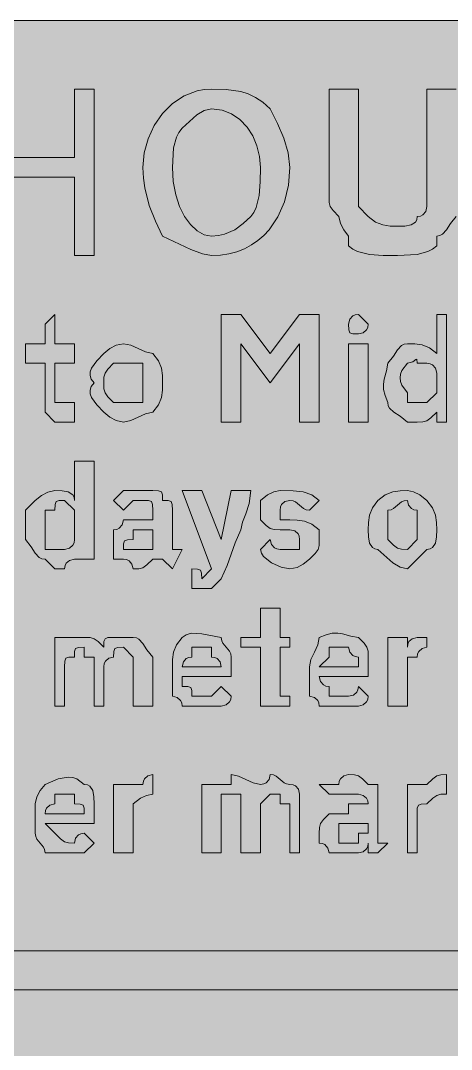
# Model space of a CAD drawing. Header units: metres. Extents: x 10 to 558, y 11 to 260.
# Drawn here: x 201.2 to 253.9, y 133.6 to 259.7 of the extents above; entities that cross this region are included whole.
import ezdxf

# ---------------------------------------------------------------- set-up
doc = ezdxf.new("R2010")
doc.units = ezdxf.units.M
for name, color, linetype, true_color in [('FILL_BLUE_0000FF', 7, 'Continuous', 0x0000ff), ('FILL_WHITE_FFFFFF', 7, 'Continuous', 0xffffff), ('STROKE_WHITE_FFFFFF', 7, 'Continuous', 0xffffff)]:
    doc.layers.add(name, color=color, linetype=linetype, true_color=true_color)

msp = doc.modelspace()

# ---------------------------------------------------------------- hatches: boundary and pattern name
at = {"layer": 'FILL_BLUE_0000FF', "true_color": 0x0000ff}
h = msp.add_hatch(color=7, dxfattribs=at)
h.dxf.hatch_style = 1
h.paths.add_polyline_path([(551.8, 259.63), (552.54, 259.47), (553.8, 258.93), (554.83, 258.16), (555.75, 257.28), (556.54, 256.78), (557.14, 256.19), (557.56, 255.55), (557.85, 254.88), (558.11, 253.57), (558.15, 252.48), (558.15, 18.48), (558.15, 16.08), (555.75, 13.68), (554.83, 12.8), (553.8, 12.03), (552.54, 11.49), (551.8, 11.33), (550.95, 11.28), (16.95, 11.28), (16.05, 11.3), (15.15, 11.43), (14.25, 11.79), (13.35, 12.48), (12.6, 12.63), (11.83, 12.99), (10.95, 13.68), (10.55, 14.18), (10.26, 14.77), (9.9, 16.08), (9.75, 18.48), (9.75, 252.48), (9.75, 254.88), (9.94, 255.76), (10.35, 256.53), (10.95, 257.28), (11.83, 257.99), (12.6, 258.48), (13.14, 258.97), (13.3, 259.28), (13.35, 259.68), (16.95, 259.68), (550.95, 259.68), (551.8, 259.63)])
at = {"layer": 'FILL_WHITE_FFFFFF', "true_color": 0xffffff}
h = msp.add_hatch(color=7, dxfattribs=at)
h.dxf.hatch_style = 1
h.paths.add_polyline_path([(207.75, 240.48), (198.15, 240.48), (198.15, 230.88), (194.55, 230.88), (194.55, 251.28), (198.15, 251.28), (198.15, 242.88), (207.75, 242.88), (207.75, 251.28), (210.15, 251.28), (210.15, 230.88), (207.75, 230.88), (207.75, 240.48)])
h = msp.add_hatch(color=7, dxfattribs=at)
h.dxf.hatch_style = 1
h.paths.add_polyline_path([(228.15, 250.98), (229.05, 250.69), (229.95, 250.27), (230.85, 249.67), (231.75, 248.88), (232.63, 247.08), (233.4, 245.28), (233.94, 243.48), (234.15, 241.68), (233.98, 239.49), (233.49, 237.46), (232.69, 235.63), (231.6, 234.03), (230.95, 233.33), (230.22, 232.72), (229.44, 232.18), (228.58, 231.72), (227.66, 231.36), (226.69, 231.1), (225.65, 230.94), (224.55, 230.88), (223.44, 231.09), (222, 231.63), (218.55, 233.28), (217.67, 235.1), (216.9, 237.03), (216.36, 239.19), (216.2, 240.38), (216.15, 241.68), (216.31, 243.47), (216.79, 245.2), (217.54, 246.83), (218.55, 248.28), (219.78, 249.51), (221.21, 250.45), (222.81, 251.06), (223.66, 251.22), (224.55, 251.28), (226.35, 251.24), (228.15, 250.98)])
h.paths.add_polyline_path([(222.75, 248.13), (220.95, 246.48), (220.55, 245.98), (220.26, 245.39), (219.9, 244.08), (219.75, 241.68), (219.86, 239.94), (220.16, 238.34), (220.64, 236.91), (221.25, 235.68), (221.98, 234.67), (222.79, 233.92), (223.65, 233.44), (224.55, 233.28), (225.4, 233.33), (226.14, 233.49), (227.4, 234.03), (228.43, 234.8), (229.35, 235.68), (229.75, 236.18), (230.04, 236.79), (230.4, 238.23), (230.53, 239.9), (230.55, 241.68), (230.44, 243.02), (230.12, 244.32), (229.6, 245.54), (228.9, 246.63), (228.03, 247.55), (227.01, 248.26), (225.84, 248.72), (224.55, 248.88), (223.65, 248.67), (222.75, 248.13)], flags=16)
h = msp.add_hatch(color=7, dxfattribs=at)
h.dxf.hatch_style = 1
h.paths.add_polyline_path([(242.55, 238.08), (242.55, 236.88), (243.75, 235.68), (244.65, 234.99), (245.55, 234.63), (246.45, 234.5), (247.35, 234.48), (248.23, 234.5), (249, 234.63), (249.54, 234.99), (249.7, 235.28), (249.75, 235.68), (250.15, 235.73), (250.44, 235.87), (250.8, 236.28), (250.95, 236.88), (250.95, 238.08), (250.95, 251.28), (254.55, 251.28), (254.55, 238.08), (254.55, 235.68), (253.84, 234.8), (253.35, 234.03), (252.86, 233.49), (252.55, 233.33), (252.15, 233.28), (252.15, 232.08), (251.65, 231.68), (251.06, 231.39), (249.75, 231.03), (247.35, 230.88), (245.57, 230.9), (243.9, 231.03), (242.46, 231.39), (241.85, 231.68), (241.35, 232.08), (241.35, 233.28), (240.75, 234.03), (240.34, 234.8), (240.15, 235.68), (239.46, 236.39), (239.1, 236.88), (238.97, 237.37), (238.95, 238.08), (238.95, 251.28), (242.55, 251.28), (242.55, 238.08)])
h = msp.add_hatch(color=7, dxfattribs=at)
h.dxf.hatch_style = 1
h.paths.add_polyline_path([(206.55, 212.88), (207.75, 212.88), (207.75, 210.48), (205.35, 210.48), (204.15, 211.68), (204.15, 212.88), (204.15, 217.68), (201.75, 217.68), (201.75, 220.08), (204.15, 220.08), (204.15, 222.48), (205.35, 223.68), (205.35, 220.08), (207.75, 220.08), (207.75, 217.68), (205.35, 217.68), (205.35, 212.88), (206.55, 212.88)])
h = msp.add_hatch(color=7, dxfattribs=at)
h.dxf.hatch_style = 1
h.paths.add_polyline_path([(225.75, 223.68), (228.15, 223.68), (231.75, 218.88), (235.35, 223.68), (237.75, 223.68), (237.75, 210.48), (235.35, 210.48), (235.35, 220.08), (231.75, 215.28), (228.15, 220.08), (228.15, 210.48), (225.75, 210.48), (225.75, 223.68)])
h = msp.add_hatch(color=7, dxfattribs=at)
h.dxf.hatch_style = 1
h.paths.add_polyline_path([(243.7, 222.08), (243.56, 221.79), (243.15, 221.43), (242.55, 221.28), (241.86, 221.3), (241.5, 221.43), (241.37, 221.79), (241.35, 222.48), (241.5, 223.08), (241.86, 223.49), (242.15, 223.63), (242.55, 223.68), (243.75, 222.48), (243.7, 222.08)])
h = msp.add_hatch(color=7, dxfattribs=at)
h.dxf.hatch_style = 1
h.paths.add_polyline_path([(250.95, 210.63), (250.46, 210.5), (249.75, 210.48), (248.55, 210.48), (247.67, 211.19), (246.9, 211.68), (246.36, 212.17), (246.2, 212.48), (246.15, 212.88), (245.81, 213.73), (245.64, 214.47), (245.62, 215.14), (245.7, 215.73), (245.98, 216.76), (246.15, 217.68), (246.86, 218.56), (247.35, 219.33), (247.84, 219.87), (248.15, 220.03), (248.55, 220.08), (249.45, 220.06), (250.35, 219.93), (251.25, 219.57), (252.15, 218.88), (252.15, 223.68), (253.35, 223.68), (253.35, 210.48), (252.15, 210.48), (252.15, 211.68), (251.44, 210.99), (250.95, 210.63)])
h.paths.add_polyline_path([(252.15, 216.48), (252, 217.08), (251.64, 217.49), (251.35, 217.63), (250.95, 217.68), (249.75, 217.68), (249.73, 218.19), (249.6, 218.13), (249.24, 217.85), (248.55, 217.68), (247.87, 216.78), (247.71, 216.33), (247.65, 215.88), (247.71, 215.43), (247.87, 214.98), (248.55, 214.08), (248.55, 212.88), (249.75, 212.88), (250.95, 212.88), (252.15, 214.08), (252.15, 216.48)], flags=16)
h = msp.add_hatch(color=7, dxfattribs=at)
h.dxf.hatch_style = 1
h.paths.add_polyline_path([(209.66, 216.18), (209.69, 216.63), (209.85, 217.08), (210.49, 217.98), (211.35, 218.88), (212.1, 219.48), (212.87, 219.89), (213.75, 220.08), (214.65, 219.89), (215.55, 219.48), (216.45, 219.07), (217.35, 218.88), (218.04, 217.98), (218.4, 217.08), (218.53, 216.18), (218.55, 215.28), (218.53, 214.38), (218.4, 213.48), (218.04, 212.58), (217.35, 211.68), (216.45, 211.49), (215.55, 211.08), (214.65, 210.67), (213.75, 210.48), (212.87, 210.67), (212.1, 211.08), (211.35, 211.68), (210.49, 212.58), (209.85, 213.48), (209.69, 213.93), (209.66, 214.38), (209.81, 214.83), (210.15, 215.28), (209.81, 215.73), (209.66, 216.18)])
h.paths.add_polyline_path([(211.86, 216.97), (211.5, 216.48), (211.37, 215.99), (211.35, 215.28), (211.37, 214.57), (211.5, 214.08), (211.86, 213.59), (212.55, 212.88), (213.75, 212.88), (216.15, 212.88), (216.15, 215.28), (216.15, 217.68), (213.75, 217.68), (212.55, 217.68), (211.86, 216.97)], flags=16)
h = msp.add_hatch(color=7, dxfattribs=at)
h.dxf.hatch_style = 1
h.paths.add_polyline_path([(241.35, 210.48), (241.35, 220.08), (243.75, 220.08), (243.75, 210.48), (241.35, 210.48)])
h = msp.add_hatch(color=7, dxfattribs=at)
h.dxf.hatch_style = 1
h.paths.add_polyline_path([(206.74, 193.17), (206.6, 192.88), (206.55, 192.48), (205.35, 192.48), (204.15, 193.68), (203.75, 193.73), (203.44, 193.89), (202.95, 194.43), (202.46, 195.2), (201.75, 196.08), (201.75, 199.68), (202.95, 200.88), (203.7, 201.48), (204.47, 201.89), (205.35, 202.08), (206.23, 202.06), (207, 201.93), (207.54, 201.57), (207.7, 201.28), (207.75, 200.88), (207.75, 205.68), (210.15, 205.68), (210.15, 193.68), (207.75, 193.68), (207.15, 193.53), (206.74, 193.17)])
h.paths.add_polyline_path([(207.56, 195.39), (207.7, 195.68), (207.75, 196.08), (207.75, 197.28), (207.75, 198.48), (207.75, 199.68), (206.55, 200.88), (205.86, 200.86), (205.5, 200.73), (205.37, 200.37), (205.35, 199.68), (204.15, 199.68), (204.15, 196.08), (204.15, 194.88), (205.35, 194.88), (206.55, 194.88), (207.15, 195.03), (207.56, 195.39)], flags=16)
h = msp.add_hatch(color=7, dxfattribs=at)
h.dxf.hatch_style = 1
h.paths.add_polyline_path([(214.44, 193.49), (214.15, 193.63), (213.75, 193.68), (212.55, 193.68), (212.55, 196.08), (212.55, 197.28), (212.95, 197.33), (213.24, 197.47), (213.6, 197.88), (213.75, 198.48), (214.95, 198.48), (216.15, 198.48), (217.35, 198.48), (217.35, 199.68), (217.33, 200.37), (217.2, 200.73), (216.84, 200.86), (216.15, 200.88), (214.95, 200.88), (213.75, 199.68), (212.55, 200.88), (213.75, 202.08), (214.95, 202.08), (216.15, 202.08), (217.35, 202.08), (218.04, 202.06), (218.4, 201.93), (218.53, 201.57), (218.55, 200.88), (219.24, 200.86), (219.6, 200.73), (219.73, 200.37), (219.75, 199.68), (219.75, 198.48), (219.75, 194.88), (220.95, 194.88), (219.75, 192.48), (218.55, 193.68), (217.35, 193.68), (216.64, 192.99), (216.15, 192.63), (215.66, 192.5), (214.95, 192.48), (214.8, 193.08), (214.44, 193.49)])
h.paths.add_polyline_path([(217.35, 194.88), (217.35, 196.08), (217.35, 197.28), (216.15, 197.28), (214.95, 197.28), (214.95, 196.08), (214.26, 196.06), (213.9, 195.93), (213.77, 195.57), (213.75, 194.88), (214.95, 194.88), (216.15, 194.88), (217.35, 194.88)], flags=16)
h = msp.add_hatch(color=7, dxfattribs=at)
h.dxf.hatch_style = 1
h.paths.add_polyline_path([(220.95, 202.08), (223.35, 202.08), (225.75, 196.08), (226.95, 202.08), (229.35, 202.08), (229.16, 200.49), (228.75, 199.23), (228.34, 198.2), (228.15, 197.28), (227.44, 195.67), (226.95, 194.28), (226.46, 192.89), (225.75, 191.28), (224.55, 190.08), (223.35, 190.08), (222.15, 190.08), (222.15, 192.48), (222.84, 192.46), (223.2, 192.33), (223.33, 191.97), (223.35, 191.28), (224.55, 192.48), (220.95, 202.08)])
h = msp.add_hatch(color=7, dxfattribs=at)
h.dxf.hatch_style = 1
h.paths.add_polyline_path([(234.15, 198.48), (235.05, 198.46), (235.95, 198.33), (236.85, 197.97), (237.75, 197.28), (237.75, 196.08), (237.73, 195.37), (237.6, 194.88), (237.24, 194.39), (236.55, 193.68), (235.8, 193.08), (235.03, 192.67), (234.15, 192.48), (233.08, 192.69), (231.9, 193.23), (230.94, 194), (230.66, 194.43), (230.55, 194.88), (231.75, 196.08), (231.9, 195.48), (232.26, 195.07), (232.55, 194.93), (232.95, 194.88), (234.15, 194.88), (235.35, 194.88), (235.35, 196.08), (235.3, 196.48), (235.16, 196.77), (234.75, 197.13), (234.15, 197.28), (232.95, 197.28), (232.24, 197.3), (231.75, 197.43), (231.26, 197.79), (230.55, 198.48), (230.55, 199.68), (230.55, 200.88), (231.43, 201.57), (232.2, 201.93), (232.95, 202.08), (234.54, 202.06), (235.8, 201.93), (236.83, 201.57), (237.75, 200.88), (236.55, 199.68), (236.15, 199.73), (235.84, 199.87), (235.35, 200.28), (234.86, 200.69), (234.55, 200.83), (234.15, 200.88), (233.55, 200.73), (233.14, 200.37), (233, 200.08), (232.95, 199.68), (232.95, 198.48), (234.15, 198.48)])
h = msp.add_hatch(color=7, dxfattribs=at)
h.dxf.hatch_style = 1
h.paths.add_polyline_path([(243.9, 199.08), (244.26, 199.98), (244.95, 200.88), (245.85, 201.57), (246.75, 201.93), (247.65, 202.06), (248.55, 202.08), (249.3, 201.93), (250.07, 201.57), (250.95, 200.88), (251.64, 199.98), (252, 199.08), (252.13, 198.18), (252.15, 197.28), (252.13, 196.4), (252, 195.63), (251.64, 195.09), (251.35, 194.93), (250.95, 194.88), (248.55, 192.48), (247.65, 192.69), (246.75, 193.23), (244.95, 194.88), (244.55, 194.93), (244.26, 195.09), (243.9, 195.63), (243.77, 196.4), (243.75, 197.28), (243.77, 198.18), (243.9, 199.08)])
h.paths.add_polyline_path([(247.84, 200.69), (247.35, 200.28), (246.86, 199.87), (246.55, 199.73), (246.15, 199.68), (246.15, 197.28), (246.15, 196.08), (246.86, 195.39), (247.35, 195.03), (247.84, 194.9), (248.55, 194.88), (249.75, 196.08), (249.75, 197.28), (249.75, 199.68), (249.35, 199.73), (249.06, 199.87), (248.7, 200.28), (248.55, 200.88), (248.15, 200.83), (247.84, 200.69)], flags=16)
h = msp.add_hatch(color=7, dxfattribs=at)
h.dxf.hatch_style = 1
h.paths.add_polyline_path([(232.95, 176.88), (234.15, 176.88), (234.15, 175.68), (231.75, 175.68), (230.55, 175.68), (230.55, 176.88), (230.55, 182.88), (228.15, 182.88), (228.15, 184.08), (230.55, 184.08), (230.55, 187.68), (232.95, 187.68), (232.95, 184.08), (234.15, 184.08), (234.15, 182.88), (232.95, 182.88), (232.95, 178.08), (232.95, 176.88)])
h = msp.add_hatch(color=7, dxfattribs=at)
h.dxf.hatch_style = 1
h.paths.add_polyline_path([(220.9, 176.08), (220.76, 176.37), (220.35, 176.73), (219.75, 176.88), (219.75, 180.48), (219.77, 181.38), (219.9, 182.28), (220.26, 183.18), (220.95, 184.08), (221.45, 184.42), (222.04, 184.59), (223.35, 184.53), (225.75, 184.08), (225.8, 183.68), (225.94, 183.37), (226.35, 182.88), (226.76, 182.39), (226.9, 182.08), (226.95, 181.68), (226.95, 179.28), (220.95, 179.28), (220.95, 178.08), (221.64, 178.06), (222, 177.93), (222.13, 177.57), (222.15, 176.88), (224.55, 176.88), (225.75, 178.08), (226.95, 176.88), (226.9, 176.48), (226.76, 176.19), (226.35, 175.83), (225.75, 175.68), (222.15, 175.68), (220.95, 175.68), (220.9, 176.08)])
h.paths.add_polyline_path([(225.6, 181.08), (225.24, 181.49), (224.95, 181.63), (224.55, 181.68), (224.55, 182.88), (222.15, 182.88), (222.15, 181.68), (221.75, 181.63), (221.46, 181.49), (221.1, 181.08), (220.95, 180.48), (225.75, 180.48), (225.6, 181.08)], flags=16)
h = msp.add_hatch(color=7, dxfattribs=at)
h.dxf.hatch_style = 1
h.paths.add_polyline_path([(237.7, 176.08), (237.56, 176.37), (237.15, 176.73), (236.55, 176.88), (236.55, 180.48), (236.74, 181.38), (237.15, 182.28), (237.56, 183.18), (237.75, 184.08), (238.6, 184.42), (239.34, 184.59), (240.01, 184.61), (240.6, 184.53), (241.63, 184.25), (242.55, 184.08), (243.24, 183.37), (243.6, 182.88), (243.73, 182.39), (243.75, 181.68), (243.75, 179.28), (237.75, 179.28), (237.9, 178.68), (238.26, 178.27), (238.55, 178.13), (238.95, 178.08), (238.95, 176.88), (241.35, 176.88), (241.95, 177.03), (242.36, 177.39), (242.5, 177.68), (242.55, 178.08), (243.75, 176.88), (243.7, 176.48), (243.56, 176.19), (243.15, 175.83), (242.55, 175.68), (240.15, 175.68), (237.75, 175.68), (237.7, 176.08)])
h.paths.add_polyline_path([(242.55, 181.68), (242.15, 181.73), (241.86, 181.87), (241.5, 182.28), (241.35, 182.88), (238.95, 182.88), (238.95, 181.68), (237.75, 180.48), (242.55, 180.48), (242.55, 181.68)], flags=16)
h = msp.add_hatch(color=7, dxfattribs=at)
h.dxf.hatch_style = 1
h.paths.add_polyline_path([(207.75, 184.08), (208.95, 184.08), (209.66, 184.06), (210.15, 183.93), (210.64, 183.57), (211.35, 182.88), (211.37, 183.57), (211.5, 183.93), (211.86, 184.06), (212.55, 184.08), (213.75, 184.08), (214.95, 184.08), (215.35, 184.03), (215.66, 183.87), (216.15, 183.33), (216.64, 182.56), (217.35, 181.68), (217.35, 175.68), (214.95, 175.68), (214.95, 181.68), (213.75, 182.88), (213.06, 182.86), (212.7, 182.73), (212.57, 182.37), (212.55, 181.68), (211.95, 181.53), (211.54, 181.17), (211.4, 180.88), (211.35, 180.48), (211.35, 175.68), (210.15, 175.68), (210.15, 181.68), (208.95, 181.68), (208.95, 182.88), (208.26, 182.86), (207.9, 182.73), (207.77, 182.37), (207.75, 181.68), (207.06, 181.66), (206.7, 181.53), (206.57, 181.17), (206.55, 180.48), (206.55, 175.68), (205.35, 175.68), (205.35, 184.08), (206.55, 184.08), (207.75, 184.08)])
h = msp.add_hatch(color=7, dxfattribs=at)
h.dxf.hatch_style = 1
h.paths.add_polyline_path([(248.6, 183.28), (248.74, 183.57), (249.15, 183.93), (249.75, 184.08), (250.95, 184.08), (250.95, 182.88), (250.35, 182.73), (249.94, 182.37), (249.8, 182.08), (249.75, 181.68), (248.55, 181.68), (248.55, 180.48), (248.55, 175.68), (246.15, 175.68), (246.15, 184.08), (248.55, 184.08), (248.55, 182.88), (248.6, 183.28)])
h = msp.add_hatch(color=7, dxfattribs=at)
h.dxf.hatch_style = 1
h.paths.add_polyline_path([(204.1, 158.08), (203.96, 158.39), (203.55, 158.88), (203.14, 159.37), (203, 159.68), (202.95, 160.08), (202.95, 163.68), (203.14, 164.56), (203.55, 165.33), (204.15, 166.08), (205.74, 166.75), (207, 166.98), (207.54, 166.92), (208.03, 166.75), (208.95, 166.08), (209.35, 166.03), (209.64, 165.87), (210, 165.33), (210.13, 164.56), (210.15, 163.68), (210.15, 161.28), (204.15, 161.28), (205.35, 160.08), (206.06, 159.39), (206.55, 159.03), (207.04, 158.9), (207.75, 158.88), (207.9, 159.48), (208.26, 159.89), (208.55, 160.03), (208.95, 160.08), (210.15, 158.88), (208.95, 157.68), (206.55, 157.68), (204.15, 157.68), (204.1, 158.08)])
h.paths.add_polyline_path([(208.93, 163.17), (208.8, 163.53), (208.44, 163.66), (207.75, 163.68), (207.75, 164.88), (205.35, 164.88), (205.35, 163.68), (204.75, 163.53), (204.34, 163.17), (204.2, 162.88), (204.15, 162.48), (208.95, 162.48), (208.93, 163.17)], flags=16)
h = msp.add_hatch(color=7, dxfattribs=at)
h.dxf.hatch_style = 1
h.paths.add_polyline_path([(216.15, 166.08), (216.2, 166.48), (216.34, 166.77), (216.75, 167.13), (217.35, 167.28), (217.35, 164.88), (216.6, 164.73), (215.83, 164.37), (214.95, 163.68), (214.95, 162.48), (214.95, 157.68), (212.55, 157.68), (212.55, 166.08), (214.95, 166.08), (216.15, 166.08)])
h = msp.add_hatch(color=7, dxfattribs=at)
h.dxf.hatch_style = 1
h.paths.add_polyline_path([(226.95, 166.08), (226.95, 167.28), (227.85, 167.09), (228.75, 166.68), (229.65, 166.27), (230.55, 166.08), (230.95, 166.13), (231.24, 166.27), (231.6, 166.68), (231.75, 167.28), (232.15, 167.23), (232.46, 167.09), (232.95, 166.68), (233.44, 166.27), (233.75, 166.13), (234.15, 166.08), (234.55, 166.03), (234.84, 165.89), (235.2, 165.48), (235.35, 164.88), (235.35, 163.68), (235.35, 157.68), (234.15, 157.68), (234.15, 163.68), (232.95, 163.68), (232.95, 164.88), (231.75, 164.88), (230.55, 163.68), (230.55, 157.68), (228.15, 157.68), (228.15, 163.68), (228.15, 164.88), (226.95, 164.88), (225.75, 164.88), (225.75, 163.68), (225.75, 157.68), (223.35, 157.68), (223.35, 166.08), (225.75, 166.08), (226.95, 166.08)])
h = msp.add_hatch(color=7, dxfattribs=at)
h.dxf.hatch_style = 1
h.paths.add_polyline_path([(238.8, 158.28), (238.44, 158.69), (238.15, 158.83), (237.75, 158.88), (237.75, 160.08), (237.77, 160.79), (237.9, 161.28), (238.26, 161.77), (238.95, 162.48), (240.15, 162.48), (241.35, 162.48), (241.35, 163.68), (243.75, 163.68), (243.7, 164.08), (243.56, 164.37), (243.15, 164.73), (242.55, 164.88), (241.35, 164.88), (240.15, 164.88), (238.95, 164.88), (237.75, 166.08), (238.95, 166.08), (240.15, 166.08), (240.2, 166.48), (240.34, 166.77), (240.75, 167.13), (241.35, 167.28), (242.06, 167.26), (242.55, 167.13), (243.04, 166.77), (243.75, 166.08), (244.95, 166.08), (244.95, 164.88), (244.95, 162.48), (244.95, 160.08), (244.95, 158.88), (246.15, 158.88), (244.95, 157.68), (243.75, 157.68), (243.75, 158.88), (243.7, 158.48), (243.56, 158.19), (243.15, 157.83), (242.55, 157.68), (241.35, 157.68), (238.95, 157.68), (238.8, 158.28)])
h.paths.add_polyline_path([(242.55, 160.08), (243.75, 160.08), (243.75, 161.28), (242.55, 161.28), (241.35, 161.28), (240.15, 161.28), (240.15, 160.08), (240.15, 158.88), (241.35, 158.88), (242.55, 158.88), (242.55, 160.08)], flags=16)
h = msp.add_hatch(color=7, dxfattribs=at)
h.dxf.hatch_style = 1
h.paths.add_polyline_path([(250.95, 166.08), (251.66, 166.77), (252.15, 167.13), (252.64, 167.26), (253.35, 167.28), (253.35, 164.88), (252.64, 164.86), (252.15, 164.73), (251.66, 164.37), (250.95, 163.68), (250.26, 163.66), (249.9, 163.53), (249.77, 163.17), (249.75, 162.48), (249.75, 157.68), (248.55, 157.68), (248.55, 166.08), (249.75, 166.08), (250.95, 166.08)])
h = msp.add_hatch(color=7, dxfattribs=at)
h.dxf.hatch_style = 1
h.paths.add_polyline_path([(76.95, 136.08), (69.75, 136.08), (62.55, 143.28), (69.75, 150.48), (76.95, 150.48), (72.15, 145.68), (505.35, 145.68), (505.35, 140.88), (72.15, 140.88), (76.95, 136.08)])

# ---------------------------------------------------------------- linework, layer by layer
at = {"layer": 'FILL_BLUE_0000FF', "lineweight": 0, "true_color": 0x0000ff}
msp.add_lwpolyline([(9.75, 18.48), (9.75, 252.48), (9.75, 254.88), (9.94, 255.76), (10.35, 256.53), (10.95, 257.28), (11.83, 257.99), (12.6, 258.48), (13.14, 258.97), (13.3, 259.28), (13.35, 259.68), (16.95, 259.68), (550.95, 259.68)], dxfattribs=at)
at = {"layer": 'FILL_WHITE_FFFFFF', "lineweight": 0, "true_color": 0xffffff}
for points in [[(207.75, 240.48), (198.15, 240.48), (198.15, 230.88), (194.55, 230.88), (194.55, 251.28), (198.15, 251.28), (198.15, 242.88), (207.75, 242.88), (207.75, 251.28), (210.15, 251.28), (210.15, 230.88), (207.75, 230.88)], [(228.15, 250.98), (229.05, 250.69), (229.95, 250.27), (230.85, 249.67), (231.75, 248.88), (232.63, 247.08), (233.4, 245.28), (233.94, 243.48), (234.15, 241.68), (233.98, 239.49), (233.49, 237.46), (232.69, 235.63), (231.6, 234.03), (230.95, 233.33), (230.22, 232.72), (229.44, 232.18), (228.58, 231.72), (227.66, 231.36), (226.69, 231.1), (225.65, 230.94), (224.55, 230.88), (223.44, 231.09), (222, 231.63), (218.55, 233.28), (217.67, 235.1), (216.9, 237.03), (216.36, 239.19), (216.2, 240.38), (216.15, 241.68), (216.31, 243.47), (216.79, 245.2), (217.54, 246.83), (218.55, 248.28), (219.78, 249.51), (221.21, 250.45), (222.81, 251.06), (223.66, 251.22), (224.55, 251.28), (226.35, 251.24)], [(222.75, 248.13), (220.95, 246.48), (220.55, 245.98), (220.26, 245.39), (219.9, 244.08), (219.75, 241.68), (219.86, 239.94), (220.16, 238.34), (220.64, 236.91), (221.25, 235.68), (221.98, 234.67), (222.79, 233.92), (223.65, 233.44), (224.55, 233.28), (225.4, 233.33), (226.14, 233.49), (227.4, 234.03), (228.43, 234.8), (229.35, 235.68), (229.75, 236.18), (230.04, 236.79), (230.4, 238.23), (230.53, 239.9), (230.55, 241.68), (230.44, 243.02), (230.12, 244.32), (229.6, 245.54), (228.9, 246.63), (228.03, 247.55), (227.01, 248.26), (225.84, 248.72), (224.55, 248.88), (223.65, 248.67)], [(206.55, 212.88), (207.75, 212.88), (207.75, 210.48), (205.35, 210.48), (204.15, 211.68), (204.15, 212.88), (204.15, 217.68), (201.75, 217.68), (201.75, 220.08), (204.15, 220.08), (204.15, 222.48), (205.35, 223.68), (205.35, 220.08), (207.75, 220.08), (207.75, 217.68), (205.35, 217.68), (205.35, 212.88)], [(225.75, 223.68), (228.15, 223.68), (231.75, 218.88), (235.35, 223.68), (237.75, 223.68), (237.75, 210.48), (235.35, 210.48), (235.35, 220.08), (231.75, 215.28), (228.15, 220.08), (228.15, 210.48), (225.75, 210.48)], [(243.7, 222.08), (243.56, 221.79), (243.15, 221.43), (242.55, 221.28), (241.86, 221.3), (241.5, 221.43), (241.37, 221.79), (241.35, 222.48), (241.5, 223.08), (241.86, 223.49), (242.15, 223.63), (242.55, 223.68), (243.75, 222.48)], [(250.95, 210.63), (250.46, 210.5), (249.75, 210.48), (248.55, 210.48), (247.67, 211.19), (246.9, 211.68), (246.36, 212.17), (246.2, 212.48), (246.15, 212.88), (245.81, 213.73), (245.64, 214.47), (245.62, 215.14), (245.7, 215.73), (245.98, 216.76), (246.15, 217.68), (246.86, 218.56), (247.35, 219.33), (247.84, 219.87), (248.15, 220.03), (248.55, 220.08), (249.45, 220.06), (250.35, 219.93), (251.25, 219.57), (252.15, 218.88), (252.15, 223.68), (253.35, 223.68), (253.35, 210.48), (252.15, 210.48), (252.15, 211.68), (251.44, 210.99)], [(209.66, 216.18), (209.69, 216.63), (209.85, 217.08), (210.49, 217.98), (211.35, 218.88), (212.1, 219.48), (212.87, 219.89), (213.75, 220.08), (214.65, 219.89), (215.55, 219.48), (216.45, 219.07), (217.35, 218.88), (218.04, 217.98), (218.4, 217.08), (218.53, 216.18), (218.55, 215.28), (218.53, 214.38), (218.4, 213.48), (218.04, 212.58), (217.35, 211.68), (216.45, 211.49), (215.55, 211.08), (214.65, 210.67), (213.75, 210.48), (212.87, 210.67), (212.1, 211.08), (211.35, 211.68), (210.49, 212.58), (209.85, 213.48), (209.69, 213.93), (209.66, 214.38), (209.81, 214.83), (210.15, 215.28), (209.81, 215.73)], [(241.35, 210.48), (241.35, 220.08), (243.75, 220.08), (243.75, 210.48)], [(252.15, 216.48), (252, 217.08), (251.64, 217.49), (251.35, 217.63), (250.95, 217.68), (249.75, 217.68), (249.73, 218.19), (249.6, 218.13), (249.24, 217.85), (248.55, 217.68), (247.87, 216.78), (247.71, 216.33), (247.65, 215.88), (247.71, 215.43), (247.87, 214.98), (248.55, 214.08), (248.55, 212.88), (249.75, 212.88), (250.95, 212.88), (252.15, 214.08)], [(211.86, 216.97), (211.5, 216.48), (211.37, 215.99), (211.35, 215.28), (211.37, 214.57), (211.5, 214.08), (211.86, 213.59), (212.55, 212.88), (213.75, 212.88), (216.15, 212.88), (216.15, 215.28), (216.15, 217.68), (213.75, 217.68), (212.55, 217.68)], [(206.74, 193.17), (206.6, 192.88), (206.55, 192.48), (205.35, 192.48), (204.15, 193.68), (203.75, 193.73), (203.44, 193.89), (202.95, 194.43), (202.46, 195.2), (201.75, 196.08), (201.75, 199.68), (202.95, 200.88), (203.7, 201.48), (204.47, 201.89), (205.35, 202.08), (206.23, 202.06), (207, 201.93), (207.54, 201.57), (207.7, 201.28), (207.75, 200.88), (207.75, 205.68), (210.15, 205.68), (210.15, 193.68), (207.75, 193.68), (207.15, 193.53)], [(214.44, 193.49), (214.15, 193.63), (213.75, 193.68), (212.55, 193.68), (212.55, 196.08), (212.55, 197.28), (212.95, 197.33), (213.24, 197.47), (213.6, 197.88), (213.75, 198.48), (214.95, 198.48), (216.15, 198.48), (217.35, 198.48), (217.35, 199.68), (217.33, 200.37), (217.2, 200.73), (216.84, 200.86), (216.15, 200.88), (214.95, 200.88), (213.75, 199.68), (212.55, 200.88), (213.75, 202.08), (214.95, 202.08), (216.15, 202.08), (217.35, 202.08), (218.04, 202.06), (218.4, 201.93), (218.53, 201.57), (218.55, 200.88), (219.24, 200.86), (219.6, 200.73), (219.73, 200.37), (219.75, 199.68), (219.75, 198.48), (219.75, 194.88), (220.95, 194.88), (219.75, 192.48), (218.55, 193.68), (217.35, 193.68), (216.64, 192.99), (216.15, 192.63), (215.66, 192.5), (214.95, 192.48), (214.8, 193.08)], [(220.95, 202.08), (223.35, 202.08), (225.75, 196.08), (226.95, 202.08), (229.35, 202.08), (229.16, 200.49), (228.75, 199.23), (228.34, 198.2), (228.15, 197.28), (227.44, 195.67), (226.95, 194.28), (226.46, 192.89), (225.75, 191.28), (224.55, 190.08), (223.35, 190.08), (222.15, 190.08), (222.15, 192.48), (222.84, 192.46), (223.2, 192.33), (223.33, 191.97), (223.35, 191.28), (224.55, 192.48)], [(234.15, 198.48), (235.05, 198.46), (235.95, 198.33), (236.85, 197.97), (237.75, 197.28), (237.75, 196.08), (237.73, 195.37), (237.6, 194.88), (237.24, 194.39), (236.55, 193.68), (235.8, 193.08), (235.03, 192.67), (234.15, 192.48), (233.08, 192.69), (231.9, 193.23), (230.94, 194), (230.66, 194.43), (230.55, 194.88), (231.75, 196.08), (231.9, 195.48), (232.26, 195.07), (232.55, 194.93), (232.95, 194.88), (234.15, 194.88), (235.35, 194.88), (235.35, 196.08), (235.3, 196.48), (235.16, 196.77), (234.75, 197.13), (234.15, 197.28), (232.95, 197.28), (232.24, 197.3), (231.75, 197.43), (231.26, 197.79), (230.55, 198.48), (230.55, 199.68), (230.55, 200.88), (231.43, 201.57), (232.2, 201.93), (232.95, 202.08), (234.54, 202.06), (235.8, 201.93), (236.83, 201.57), (237.75, 200.88), (236.55, 199.68), (236.15, 199.73), (235.84, 199.87), (235.35, 200.28), (234.86, 200.69), (234.55, 200.83), (234.15, 200.88), (233.55, 200.73), (233.14, 200.37), (233, 200.08), (232.95, 199.68), (232.95, 198.48)], [(243.9, 199.08), (244.26, 199.98), (244.95, 200.88), (245.85, 201.57), (246.75, 201.93), (247.65, 202.06), (248.55, 202.08), (249.3, 201.93), (250.07, 201.57), (250.95, 200.88), (251.64, 199.98), (252, 199.08), (252.13, 198.18), (252.15, 197.28), (252.13, 196.4), (252, 195.63), (251.64, 195.09), (251.35, 194.93), (250.95, 194.88), (248.55, 192.48), (247.65, 192.69), (246.75, 193.23), (244.95, 194.88), (244.55, 194.93), (244.26, 195.09), (243.9, 195.63), (243.77, 196.4), (243.75, 197.28), (243.77, 198.18)], [(207.56, 195.39), (207.7, 195.68), (207.75, 196.08), (207.75, 197.28), (207.75, 198.48), (207.75, 199.68), (206.55, 200.88), (205.86, 200.86), (205.5, 200.73), (205.37, 200.37), (205.35, 199.68), (204.15, 199.68), (204.15, 196.08), (204.15, 194.88), (205.35, 194.88), (206.55, 194.88), (207.15, 195.03)], [(247.84, 200.69), (247.35, 200.28), (246.86, 199.87), (246.55, 199.73), (246.15, 199.68), (246.15, 197.28), (246.15, 196.08), (246.86, 195.39), (247.35, 195.03), (247.84, 194.9), (248.55, 194.88), (249.75, 196.08), (249.75, 197.28), (249.75, 199.68), (249.35, 199.73), (249.06, 199.87), (248.7, 200.28), (248.55, 200.88), (248.15, 200.83)], [(217.35, 194.88), (217.35, 196.08), (217.35, 197.28), (216.15, 197.28), (214.95, 197.28), (214.95, 196.08), (214.26, 196.06), (213.9, 195.93), (213.77, 195.57), (213.75, 194.88), (214.95, 194.88), (216.15, 194.88)], [(232.95, 176.88), (234.15, 176.88), (234.15, 175.68), (231.75, 175.68), (230.55, 175.68), (230.55, 176.88), (230.55, 182.88), (228.15, 182.88), (228.15, 184.08), (230.55, 184.08), (230.55, 187.68), (232.95, 187.68), (232.95, 184.08), (234.15, 184.08), (234.15, 182.88), (232.95, 182.88), (232.95, 178.08)], [(220.9, 176.08), (220.76, 176.37), (220.35, 176.73), (219.75, 176.88), (219.75, 180.48), (219.77, 181.38), (219.9, 182.28), (220.26, 183.18), (220.95, 184.08), (221.45, 184.42), (222.04, 184.59), (223.35, 184.53), (225.75, 184.08), (225.8, 183.68), (225.94, 183.37), (226.35, 182.88), (226.76, 182.39), (226.9, 182.08), (226.95, 181.68), (226.95, 179.28), (220.95, 179.28), (220.95, 178.08), (221.64, 178.06), (222, 177.93), (222.13, 177.57), (222.15, 176.88), (224.55, 176.88), (225.75, 178.08), (226.95, 176.88), (226.9, 176.48), (226.76, 176.19), (226.35, 175.83), (225.75, 175.68), (222.15, 175.68), (220.95, 175.68)], [(237.7, 176.08), (237.56, 176.37), (237.15, 176.73), (236.55, 176.88), (236.55, 180.48), (236.74, 181.38), (237.15, 182.28), (237.56, 183.18), (237.75, 184.08), (238.6, 184.42), (239.34, 184.59), (240.01, 184.61), (240.6, 184.53), (241.63, 184.25), (242.55, 184.08), (243.24, 183.37), (243.6, 182.88), (243.73, 182.39), (243.75, 181.68), (243.75, 179.28), (237.75, 179.28), (237.9, 178.68), (238.26, 178.27), (238.55, 178.13), (238.95, 178.08), (238.95, 176.88), (241.35, 176.88), (241.95, 177.03), (242.36, 177.39), (242.5, 177.68), (242.55, 178.08), (243.75, 176.88), (243.7, 176.48), (243.56, 176.19), (243.15, 175.83), (242.55, 175.68), (240.15, 175.68), (237.75, 175.68)], [(207.75, 184.08), (208.95, 184.08), (209.66, 184.06), (210.15, 183.93), (210.64, 183.57), (211.35, 182.88), (211.37, 183.57), (211.5, 183.93), (211.86, 184.06), (212.55, 184.08), (213.75, 184.08), (214.95, 184.08), (215.35, 184.03), (215.66, 183.87), (216.15, 183.33), (216.64, 182.56), (217.35, 181.68), (217.35, 175.68), (214.95, 175.68), (214.95, 181.68), (213.75, 182.88), (213.06, 182.86), (212.7, 182.73), (212.57, 182.37), (212.55, 181.68), (211.95, 181.53), (211.54, 181.17), (211.4, 180.88), (211.35, 180.48), (211.35, 175.68), (210.15, 175.68), (210.15, 181.68), (208.95, 181.68), (208.95, 182.88), (208.26, 182.86), (207.9, 182.73), (207.77, 182.37), (207.75, 181.68), (207.06, 181.66), (206.7, 181.53), (206.57, 181.17), (206.55, 180.48), (206.55, 175.68), (205.35, 175.68), (205.35, 184.08), (206.55, 184.08)], [(225.6, 181.08), (225.24, 181.49), (224.95, 181.63), (224.55, 181.68), (224.55, 182.88), (222.15, 182.88), (222.15, 181.68), (221.75, 181.63), (221.46, 181.49), (221.1, 181.08), (220.95, 180.48), (225.75, 180.48)], [(242.55, 181.68), (242.15, 181.73), (241.86, 181.87), (241.5, 182.28), (241.35, 182.88), (238.95, 182.88), (238.95, 181.68), (237.75, 180.48), (242.55, 180.48)], [(248.6, 183.28), (248.74, 183.57), (249.15, 183.93), (249.75, 184.08), (250.95, 184.08), (250.95, 182.88), (250.35, 182.73), (249.94, 182.37), (249.8, 182.08), (249.75, 181.68), (248.55, 181.68), (248.55, 180.48), (248.55, 175.68), (246.15, 175.68), (246.15, 184.08), (248.55, 184.08), (248.55, 182.88)], [(204.1, 158.08), (203.96, 158.39), (203.55, 158.88), (203.14, 159.37), (203, 159.68), (202.95, 160.08), (202.95, 163.68), (203.14, 164.56), (203.55, 165.33), (204.15, 166.08), (205.74, 166.75), (207, 166.98), (207.54, 166.92), (208.03, 166.75), (208.95, 166.08), (209.35, 166.03), (209.64, 165.87), (210, 165.33), (210.13, 164.56), (210.15, 163.68), (210.15, 161.28), (204.15, 161.28), (205.35, 160.08), (206.06, 159.39), (206.55, 159.03), (207.04, 158.9), (207.75, 158.88), (207.9, 159.48), (208.26, 159.89), (208.55, 160.03), (208.95, 160.08), (210.15, 158.88), (208.95, 157.68), (206.55, 157.68), (204.15, 157.68)], [(216.15, 166.08), (216.2, 166.48), (216.34, 166.77), (216.75, 167.13), (217.35, 167.28), (217.35, 164.88), (216.6, 164.73), (215.83, 164.37), (214.95, 163.68), (214.95, 162.48), (214.95, 157.68), (212.55, 157.68), (212.55, 166.08), (214.95, 166.08)], [(226.95, 166.08), (226.95, 167.28), (227.85, 167.09), (228.75, 166.68), (229.65, 166.27), (230.55, 166.08), (230.95, 166.13), (231.24, 166.27), (231.6, 166.68), (231.75, 167.28), (232.15, 167.23), (232.46, 167.09), (232.95, 166.68), (233.44, 166.27), (233.75, 166.13), (234.15, 166.08), (234.55, 166.03), (234.84, 165.89), (235.2, 165.48), (235.35, 164.88), (235.35, 163.68), (235.35, 157.68), (234.15, 157.68), (234.15, 163.68), (232.95, 163.68), (232.95, 164.88), (231.75, 164.88), (230.55, 163.68), (230.55, 157.68), (228.15, 157.68), (228.15, 163.68), (228.15, 164.88), (226.95, 164.88), (225.75, 164.88), (225.75, 163.68), (225.75, 157.68), (223.35, 157.68), (223.35, 166.08), (225.75, 166.08)], [(238.8, 158.28), (238.44, 158.69), (238.15, 158.83), (237.75, 158.88), (237.75, 160.08), (237.77, 160.79), (237.9, 161.28), (238.26, 161.77), (238.95, 162.48), (240.15, 162.48), (241.35, 162.48), (241.35, 163.68), (243.75, 163.68), (243.7, 164.08), (243.56, 164.37), (243.15, 164.73), (242.55, 164.88), (241.35, 164.88), (240.15, 164.88), (238.95, 164.88), (237.75, 166.08), (238.95, 166.08), (240.15, 166.08), (240.2, 166.48), (240.34, 166.77), (240.75, 167.13), (241.35, 167.28), (242.06, 167.26), (242.55, 167.13), (243.04, 166.77), (243.75, 166.08), (244.95, 166.08), (244.95, 164.88), (244.95, 162.48), (244.95, 160.08), (244.95, 158.88), (246.15, 158.88), (244.95, 157.68), (243.75, 157.68), (243.75, 158.88), (243.7, 158.48), (243.56, 158.19), (243.15, 157.83), (242.55, 157.68), (241.35, 157.68), (238.95, 157.68)], [(250.95, 166.08), (251.66, 166.77), (252.15, 167.13), (252.64, 167.26), (253.35, 167.28), (253.35, 164.88), (252.64, 164.86), (252.15, 164.73), (251.66, 164.37), (250.95, 163.68), (250.26, 163.66), (249.9, 163.53), (249.77, 163.17), (249.75, 162.48), (249.75, 157.68), (248.55, 157.68), (248.55, 166.08), (249.75, 166.08)], [(208.93, 163.17), (208.8, 163.53), (208.44, 163.66), (207.75, 163.68), (207.75, 164.88), (205.35, 164.88), (205.35, 163.68), (204.75, 163.53), (204.34, 163.17), (204.2, 162.88), (204.15, 162.48), (208.95, 162.48)], [(242.55, 160.08), (243.75, 160.08), (243.75, 161.28), (242.55, 161.28), (241.35, 161.28), (240.15, 161.28), (240.15, 160.08), (240.15, 158.88), (241.35, 158.88), (242.55, 158.88)], [(76.95, 136.08), (69.75, 136.08), (62.55, 143.28), (69.75, 150.48), (76.95, 150.48), (72.15, 145.68), (505.35, 145.68), (505.35, 140.88), (72.15, 140.88)]]:
    msp.add_lwpolyline(points, close=True, dxfattribs=at)
msp.add_lwpolyline([(254.55, 235.68), (253.84, 234.8), (253.35, 234.03), (252.86, 233.49), (252.55, 233.33), (252.15, 233.28), (252.15, 232.08), (251.65, 231.68), (251.06, 231.39), (249.75, 231.03), (247.35, 230.88), (245.57, 230.9), (243.9, 231.03), (242.46, 231.39), (241.85, 231.68), (241.35, 232.08), (241.35, 233.28), (240.75, 234.03), (240.34, 234.8), (240.15, 235.68), (239.46, 236.39), (239.1, 236.88), (238.97, 237.37), (238.95, 238.08), (238.95, 251.28), (242.55, 251.28), (242.55, 238.08), (242.55, 236.88), (243.75, 235.68), (244.65, 234.99), (245.55, 234.63), (246.45, 234.5), (247.35, 234.48), (248.23, 234.5), (249, 234.63), (249.54, 234.99), (249.7, 235.28), (249.75, 235.68), (250.15, 235.73), (250.44, 235.87), (250.8, 236.28), (250.95, 236.88), (250.95, 238.08), (250.95, 251.28), (254.55, 251.28)], dxfattribs=at)
at = {"layer": 'STROKE_WHITE_FFFFFF', "lineweight": 0, "true_color": 0xffffff}
msp.add_lwpolyline([(207.75, 230.88), (210.15, 230.88), (207.75, 230.88)], dxfattribs=at)

doc.saveas('drawing.dxf')
